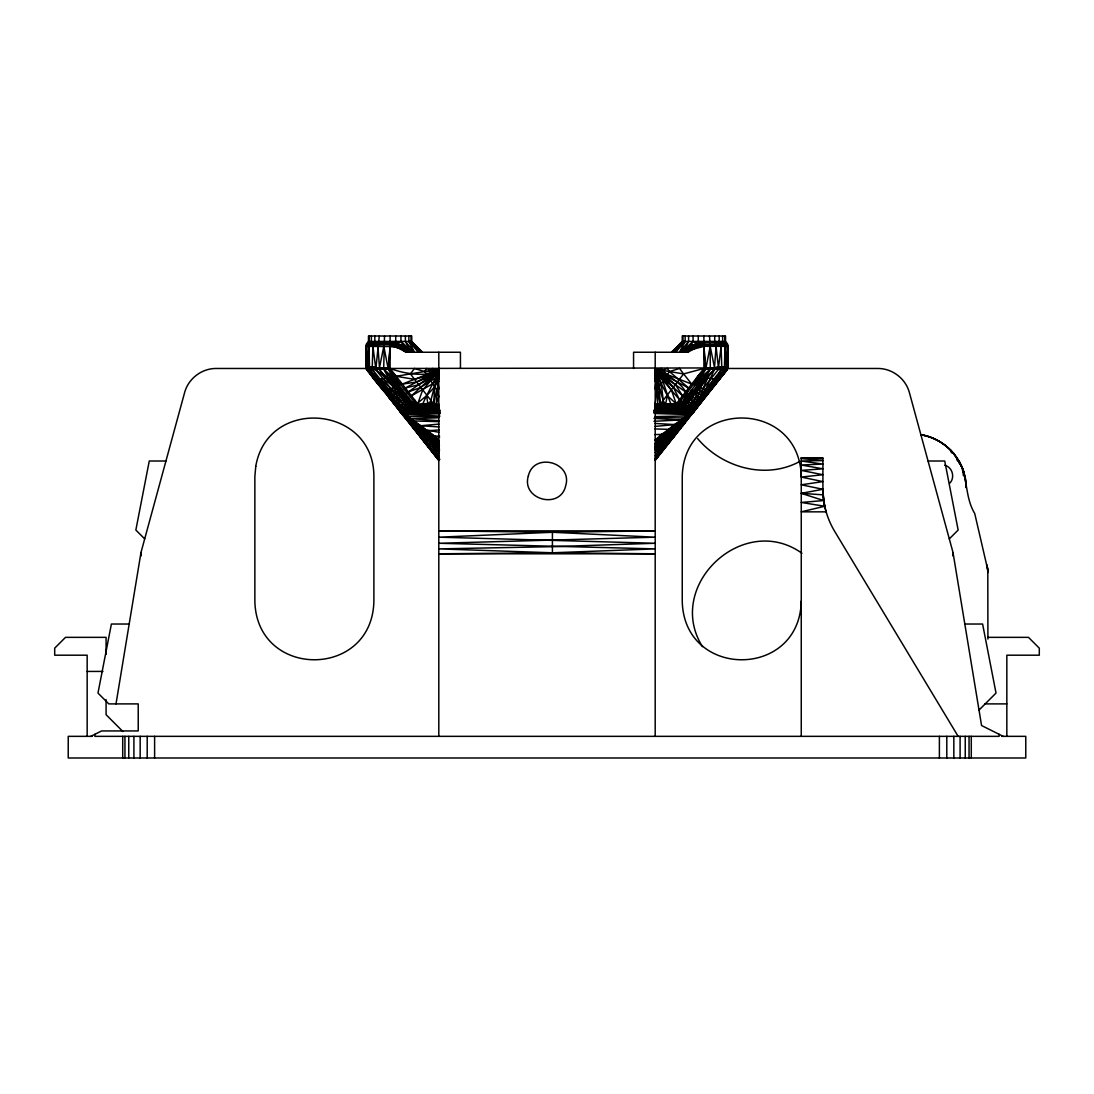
<?xml version="1.0" encoding="UTF-8"?>
<svg xmlns="http://www.w3.org/2000/svg" width="1094" height="1094" viewBox="0 0 1094 1094"><rect width="100%" height="100%" fill="white"/><g stroke="black" fill="none" stroke-linecap="round" stroke-linejoin="round"><path stroke-width="1.5" d="M673.166 409.976L676.133 409.963L676.283 403.918L671.429 390.216L657.863 369.594L655.197 368.473L655.962 370.128L657.193 369.485L655.197 368.473L656.974 369.444C663.757 380.069 665.918 392.431 670.95 403.932C678.704 404.917 687.47 404.889 694.198 409.101L694.17 411.029L691.394 414.585L676.078 427.248M709.486 336.008L710.184 346.374L705.862 368.541L678.089 404.096L677.774 409.826L671.087 409.976M682.984 336.008L682.984 341.424L671.607 352.241L682.246 341.424L725.527 341.424L728.235 346.374L727.948 368.145L727.086 368.924L710.375 368.965L682.957 403.795L680.099 404.671L670.95 403.932L655.197 406.175L684.119 405.177L705.808 377.649L715.339 368.952L715.339 367.94L388.78 368.473L366.941 369.95L365.765 366.586L365.765 346.374L368.473 341.424L411.754 341.424L422.393 352.241L411.016 341.424L411.016 336.008M437.094 370.497L438.352 369.225L438.803 371.181L422.571 390.216L417.703 403.905L417.771 408.732L417.881 409.976L438.803 409.976L416.322 409.976L415.911 404.083L388.138 368.541L383.707 368.008L384.514 336.008M668.502 434.263L686.485 419.303L692.434 412.014L691.545 410.551L686.676 409.703L655.197 409.976L666.068 409.853L666.273 405.163L663.306 401.101L655.484 372.411L667.367 395.659L676.283 403.918L703.893 368.473L703.893 336.008M438.803 453.778L438.038 446.584L439.186 446.872L438.817 446.024L437.231 447.186L439.255 451.111L439.05 453.49L437.518 446.981L439.337 447.952L437.969 448.567L439.309 452.82L437.504 446.981L439.255 451.111M417.84 409.771L413.86 409.484L412.233 402.373L392.295 376.951L388.138 368.541L379.481 367.625C376.268 371.44 398.845 385.69 402.264 389.655M435.562 443.125L437.436 446.721L426.687 435.275M719.182 336.008L719.182 341.424L721.096 346.374L718.225 369.594L691.039 403.7L688.112 406.585L655.197 407.132L678.075 404.698L692.693 408.267L695.36 407.83L725.596 369.909L727.948 368.145L726.553 366.695L705.862 368.541C699.64 380.931 692.516 393.211 690.41 407.132L692.201 407.693L694.28 406.777L724.406 369.17L724.966 346.374L722.628 341.424L722.628 336.008M371.372 336.008L371.372 341.424L369.034 346.374L369.485 366.832C376.062 385.061 397.737 394.196 412.985 404.917C421.286 403.344 430.749 402.948 438.803 405.19L417.703 405.095L402.674 407.392C388.999 396.247 375.037 383.611 366.599 367.803L365.888 367.488L366.599 346.374L369.211 341.424L369.211 336.008M366.599 346.374L368.268 369.321L384.828 368.705L372.247 367.037L372.904 346.374L374.818 341.424L374.818 336.008M693.063 336.008L693.063 341.424L683.504 350.039L685.391 352.241L698.847 346.278L728.235 346.374L727.059 369.95L715.339 368.952L728.125 367.338L727.401 346.374L724.789 341.424L724.789 336.008M727.401 346.374L726.279 367.406L722.696 368.91L714.546 369.334C702.95 379.946 702.881 396.848 694.198 409.101C689.794 420.711 675.408 426.222 667.258 435.234M676.133 409.963L679.661 409.512L680.55 400.937L682.588 395.837L675.49 384.787L661.282 372.206L660.53 370.046L683.6 373.916L703.893 368.473M438.803 373.888L438.803 372.534L438.803 375.762L434.236 375.01L416.486 382.066L402.291 384.103L394.428 376.582L388.78 368.473L390.107 346.374L395.727 346.032L410.934 352.241C399.283 340.193 381.368 344.2 366.49 343.666M655.703 374.312L655.579 376.336L657.863 369.594L661.282 368.473C668.119 377.403 680.071 381.491 685.623 391.925L656.468 371.399L657.48 376.322L657.767 404.028L655.197 405.149L678.089 404.096M436.807 369.485L438.421 369.977L438.803 368.473L433.47 370.046L438.803 381.423L437.791 381.532L434.742 386.811L433.634 403.959C423.022 407.775 411.194 404.944 400.746 409.033L400.089 409.949C408.869 424.745 426.51 433.511 438.858 445.668L438.844 444.068C428.096 431.392 411.59 424.198 401.785 411.057L403.125 409.293L410.606 407.009L415.911 404.083L414.462 399.748M394.428 376.582L431.706 370.346L432.718 368.473L436.137 369.594L438.421 376.336L434.742 375.939L418.51 384.787L405.327 388.014L437.409 370.907L435.248 369.745L438.803 377.649L437.026 369.444L437.655 370.278L438.133 369.266L438.516 372.411L426.633 395.659L428.684 409.785L438.803 409.525L409.717 409.976L402.961 403.7L375.775 369.594L379.29 336.008M365.765 366.586L381.669 368.158L379.454 369.334L408.007 406.12L402.674 407.392L399.625 409.539C407.884 425.101 427.822 432.157 438.379 446.01C426.387 433.484 409.006 424.281 399.857 409.73L402.674 407.392L402.961 403.7L406.271 400.595M433.634 441.306L437.067 446.981L439.405 445.272L438.844 444.068C427.686 432.513 411.563 424.622 402.756 411.385L415.966 407.036L438.803 406.312L428.465 405.108L431.009 403.932L430.694 401.101L438.421 371.618L438.229 374.545L437.655 372.521L438.297 374.312M434.373 442.414L437.162 446.913L421.71 430.612L424.8 433.142M714.71 336.008L714.71 341.424L716.064 346.374L714.519 367.625L710.184 346.374L710.293 368.008L705.862 368.541L703.893 346.374L689.617 350.148L687.852 352.241L633.563 352.241L633.563 368.473M369.034 346.374L367.447 366.695L365.957 367.789L438.803 459.918L439.651 459.589M437.094 375.201L437.285 372.958C421.505 375.775 405.3 374.162 390.107 368.473L390.107 336.008M801.259 601.098C799.673 679.319 683.846 679.319 682.246 601.098L682.246 476.669C683.846 398.462 799.673 398.462 801.259 476.669M438.544 375.297L436.232 403.987L428.465 405.108M655.484 372.411L655.579 371.618L679.538 399.748L673.453 387.508L658.752 369.745L655.648 369.225L655.197 371.181L655.197 369.827L656.523 369.375L661.282 383.762L663.306 401.101L662.991 403.973L655.197 404.083L657.221 389.874L655.456 375.297L656.209 372.37L655.197 381.437L656.209 381.532L662.294 370.346L667.367 368.473L669.405 371.536L688.673 388.014L681.986 405.177C684.584 413.929 669.446 408.363 666.068 409.853L689.671 409.238L692.68 409.908L693.61 411.317L689.083 416.937L663.935 438.708M438.981 452.013L439.227 453.545L439.214 450.14L437.231 447.186L438.803 449.251L438.803 452.164L437.231 447.186L439.46 449.005L437.586 447.788L438.721 450.263M696.851 386.127L709.719 391.365L726.689 369.936L727.469 367.365L721.329 369.758L692.817 405.395L690.41 407.132C687.401 408.937 684.01 411.207 679.306 409.949L688.017 410.086L690.67 411.618C681.371 425.593 661.747 430.94 655.197 447.528C665.467 433.853 682.56 426.099 691.312 411.494L688.591 409.894L655.197 409.73C667.408 410.072 681.152 406.736 692.83 410.893L691.914 413.915L689.083 416.937L676.092 427.59M654.937 434.591L661.514 434.4L665.931 436.916L672.277 430.626L668.42 433.826M428.629 409.361L438.803 408.978C378.305 405.751 411.959 417.046 439.036 440.868M116.005 703.893L141.003 552.415L184.667 392.39C188.414 378.606 201.706 368.459 215.983 368.473L367.844 368.473M437.997 448.554L438.038 446.584L439.337 447.952M654.048 409.976L685.801 410.004L690.259 411.672C682.054 426.578 663.798 433.539 655.197 448.417C664.154 433.087 682.15 425.73 691.627 411.412L690.328 410.113L686.936 409.553L655.197 409.32C667.504 408.91 681.371 405.983 693.104 410.729L692.16 413.723L689.083 416.937L677.692 425.607L679.771 423.419M665.931 436.916L685.924 419.617L690.697 414.462L691.627 411.412L688.017 410.086L655.224 410.004L687.647 410.182L689.849 411.754C682.218 426.058 665.111 431.925 655.197 444.438L657.453 446.311L655.197 449.757C663.415 433.306 682.465 426.14 691.941 411.303L690.615 409.976L687.182 409.375L677.774 409.826L686.936 409.553M655.197 405.149L660.366 404.001L666.273 404.561L662.991 403.973L665.631 403.946L667.367 395.659M656.345 370.278L656.523 369.375M694.198 409.101L692.201 407.693L698.587 386.825L703.784 377.307L705.808 377.649L710.375 368.965L714.546 369.334C705.493 387.864 700.051 411.084 681.521 422.735M657.221 389.874L669.405 371.536L679.538 368.473L683.6 373.916L660.366 404.001L657.221 389.874L655.197 388.985L656.974 369.444M680.345 405.833L693.5 409.224C695.702 410.797 691.23 413.491 690.998 411.563L683.586 409.949L685.747 407.72L685.323 405.97L666.26 406.339L655.197 407.994L676.256 407.501L689.917 409.033L692.83 410.893L691.394 414.585L718.717 379.905L725.596 369.909L726.279 367.406L724.515 366.832L718.102 368.856L705.862 368.541L710.375 368.965L701.705 376.951L680.099 404.671M400.937 336.008L400.937 341.424L396.343 343.789L395.59 346.566L365.765 346.374L366.599 367.803M438.803 456.184L439.583 459.234L438.803 460.027L420.629 437.135L422.079 431.761L406.106 417.648L400.636 411.481L400.746 409.033L405.956 406.571L405.012 401.758C388.548 395.317 378.032 380.521 366.203 368.582L366.189 366.613M678.567 425.839L689.466 416.499M372.849 376.062L366.572 369.334L366.545 367.803L378.661 368.035L370.196 369.854L368.268 369.321L375.283 379.905L438.803 459.918L434.332 453.641M677.706 425.525L655.197 459.918L728.125 367.338M425.826 433.99L437.395 446.749M428.574 408.732L438.803 408.24L410.988 408.24L403.946 409.812L402.756 411.385L405.792 414.817L434.742 436.26L436.998 439.309L434.879 441.046L408.814 420.438L401.635 413.614L417.388 427.576L420.725 425.73L438.926 424.116M369.485 366.832L371.098 367.693L371.399 369.266L375.775 369.594L400.623 390.544L405.587 393.895L407.105 392.814L411.412 395.837L437.655 371.878L434.236 371.618L426.633 368.473L424.595 371.536L436.779 389.874L433.634 403.959L410.4 373.916L414.462 368.473L424.595 371.536L437.094 372.398L437.381 371.509M417.703 405.095L413.245 407.501L410.606 407.009L401.813 409.908C407.173 425.115 428.684 432.445 437.846 446.42M691.189 412.411C678.745 422.489 661.87 430.694 655.197 446.543L664.783 436.492M691.736 389.655L685.323 405.97L680.55 400.937M688.413 393.895L684.119 405.177M402.674 407.392L399.72 406.777L401.183 405.395L372.671 369.758L378.018 379.413L399.72 406.777C401.088 413.108 408.39 409.484 412.643 409.976L410.606 407.009L411.043 403.795L412.233 402.373L415.911 404.083M692.611 413.313L693.938 410.1C681.877 405.573 667.805 407.255 655.197 408.732L680.263 406.845L688.864 407.132L688.112 406.585L688.988 401.758L693.377 390.544L705.11 397.04L721.329 369.758L715.339 368.952M436.903 371.837L437.231 371.003M434.181 442.66L437.19 446.885L433.374 441.634M658.752 369.745L655.197 379.55L660.53 370.046M655.197 373.888L655.197 372.534L655.197 377.662L655.962 373.341M695.36 407.83C693.952 412.055 682.683 404.958 678.061 405.86L655.197 407.994M423.05 403.918L423.802 409.771L417.881 409.976L422.298 409.771L422.134 405.095L426.633 395.659L434.742 386.811M408.814 420.438L406.53 416.828M394.401 346.853L400.746 348.466L402.072 345.677L403.522 345.731L414.462 352.241L408.855 341.424L408.855 336.008M412.753 423.2L411.576 425.621L438.803 460.437L366.941 369.95L384.035 391.461M656.236 446.872L655.197 448.937L656.455 447.022M655.019 428.957L668.229 429.327L671.73 431.569L686.184 419.494L692.133 412.137L690.902 409.826L680.81 409.949M727.51 343.666L698.355 344.268L683.189 352.241L683.955 350.709C695.634 339.974 712.126 342.463 726.648 342.545M695.059 385.416L705.22 368.473L703.893 346.374M688.591 336.008L688.591 341.424L684.776 348.781L679.538 352.241L685.145 341.424L685.145 336.008M654.021 412.67L689.849 411.754L694.17 409.881L693.473 408.336L694.28 406.777M690.519 412.493L681.206 423.036L679.196 422.27L674.902 424.581L655.06 426.4M693.24 384.705L697.794 376.295L705.22 368.473M690.41 407.132L695.018 398.667L691.353 396.001M665.863 435.973L655.197 449.634L656.455 447.214M689.904 414.694L655.197 458.372L673.507 428.889M680.29 424.417L655.197 455.87L668.106 434.25M705.808 377.649C698.314 386.469 700.01 399.064 692.201 407.693L698.615 401.307L700.625 402.797L697.521 405.874M690.328 410.113L691.176 409.662L692.543 411.043C689.425 414.804 681.343 429.6 675.039 425.32L661.514 434.4L655.197 444.438L656.359 440.403L659.422 437.518L685.487 417.402L690.095 412.506L653.98 412.917M690.998 414.366L693.61 411.317L692.256 408.759L678.048 406.421L666.246 407.023M699.599 346.853L698.177 343.543L684.776 348.781L696.851 343.448L698.287 341.424L703.893 342.545L693.035 345.567L681.206 352.241L690.478 345.731L693.063 341.424L696.851 343.448L703.893 343.666L693.377 346.333L683.189 352.241M698.3 404.712L673.453 437.45M694.581 409.101L682.588 425.949M653.966 421.299L685.651 419.713L692.133 412.137L690.027 410.236L677.774 409.826M727.086 368.924L723.804 369.854L709.65 391.337M686.389 417.785L673.343 437.039L655.197 459.918L659.668 453.641M677.473 426.455L659.6 442.865L655.197 449.443L671.128 431.446M680.331 424.609L655.197 460.437L727.059 369.95L713.288 386.086M655.197 449.634L661.911 440.704L659.75 442.619L657.084 446.078L665.74 436.93M405.409 336.008L405.409 341.424L409.224 348.781L413.723 352.241L403.522 345.731L400.937 341.424C422.722 360.596 399.953 346.087 390.107 346.374L388.138 368.541L381.642 368.883L388.138 368.541L383.816 346.374L379.481 367.625L377.936 346.374M674.136 434.933C676.147 433.238 709.5 391.146 693.528 412.137M659.6 442.865L655.197 439.993L659.422 437.518L662.691 439.925L655.197 449.155C662.376 432.472 681.972 426.209 690.998 411.563L689.726 410.332L685.801 410.004M690.697 414.462L686.553 415.952L663.853 435.809L656.701 445.737L658.574 443.48M401.813 409.908L401.266 411.85L402.948 414.544L405.792 414.817L403.877 411.563L399.625 409.539L388.589 397.218M693.473 408.336L698.615 401.307L695.018 398.667M694.075 410.906L700.57 402.756L713.726 379.016L707.763 377.991L685.323 405.97M438.762 442.126C428.698 430.257 412.192 424.226 403.59 411.535L406.421 409.785L417.799 409.361M417.771 408.732L405.696 410.455L404.411 410.852L404.014 412.493L440.075 413.026M949.578 483.343C955.404 477.859 952.505 467.083 944.724 465.251M686.69 419.111L689.288 416.732M657.193 446.051L663.169 438.926L655.197 452.519L675.053 427.809M674.082 434.838L676.078 432.335M655.197 459.918L727.51 369.198M422.079 431.761L430.831 438.926L438.803 452.519L430.448 442.318L412.028 424.691L402.51 414.188L403.098 413.45L411.467 422.175L404.643 416.595L425.771 434.824M430.694 401.101L428.369 403.932L423.624 405.095M691.394 414.585L696.276 408.705L694.17 411.029M688.591 341.424L679.538 352.241L688.003 347.413L689.617 350.148L698.587 345.239L728.043 344.966M657.316 446.229L659.75 442.619M655.73 445.026L664.345 436.191L670.759 431.282M675.654 352.241L685.145 341.424L672.974 352.241L682.984 341.424M690.054 414.599L681.206 423.036M657.084 446.078L662.759 439.378M683.094 423.651L691.545 414.243L693.104 410.729L691.709 409.265L655.197 409.73M670.294 440.54L673.371 437.135L671.921 431.761M721.151 376.062L726.689 369.936M685.159 419.932L688.071 416.746M949.305 538.891L958.153 530.043L944.737 461.012L928.054 461.012M979.021 710.074L996.019 693.063L982.603 624.031L964.812 624.031M657.193 441.073L663.333 435.385L676.42 426.154L685.487 417.402L688.864 417.129L693.446 410.51L690.451 408.5L666.123 409.457M409.717 409.976L405.341 410.318L403.877 411.563L409.717 409.976L439.952 409.976M393.43 402.756L402.619 414.599L397.915 408.527L399.625 409.539L400.513 408.787L400.39 411.303L402.619 414.599L425.73 434.318L421.71 430.612M401.183 405.395L402.961 403.7L385.252 390.955L367.31 369.936M426.633 395.659L413.163 406.913M439.556 437.422L433.251 435.945L429.668 438.462L421.682 430.927M668.502 434.031L672.277 430.626M668.393 433.689L672.195 430.257L669.569 432.376M655.197 439.993L661.514 434.4M691.176 409.662L692.693 408.267L682.15 407.734L655.197 409.32M672.263 431.186L666.068 436.588L691.299 414.243L692.721 411.877L690.615 409.976M692.16 413.723L693.856 411.125L693.008 409.662L689.63 411.166L653.952 410.934M685.336 419.768L676.106 427.398M678.239 426.277L690.382 414.544L691.312 411.494L687.647 410.182L691.066 407.665L666.219 408.021M365.888 367.488L367.447 366.695L369.225 367.625L365.957 367.789M656.715 372.958L655.579 373.874M693.008 409.662C688.81 405.464 673.22 410.359 666.164 408.841M676.106 427.713L688.864 417.129L691.586 414.106L690.902 413.45L685.651 419.713M655.771 372.972L656.345 372.521L655.771 374.545L657.48 373.861M684.625 351.694C690.04 347.167 696.55 343.092 703.893 343.666M434.879 441.046L433.183 442.113L429.573 438.366M684.283 351.188L688.399 348.097L698.355 344.268M677.692 425.607L680.236 423.693M402.51 414.188L393.375 402.797L402.647 396.001L412.233 402.373M366.203 368.582L367.775 367.844L383.707 368.008M403.932 388.767L408.377 391.925L437.532 371.399L433.47 370.046M683.504 350.039L680.318 352.241L693.035 345.567L698.273 343.967M698.587 345.239L693.61 346.839L685.391 352.241L688.974 349.068L698.464 344.747M662.649 434.756L683.955 419.631L689.384 414.64L690.67 411.618L689.07 410.715L655.429 410.756M668.858 429.901L675.6 425.703L681.193 420.11L653.966 418.373M368.268 369.321L371.112 367.953L373.314 367.789L373.505 369.211L378.661 368.186M417.717 406.927L413.628 408.978M723.804 369.854L721.753 367.037L709.131 368.268L710.375 368.965M372.247 367.037L366.572 369.334M437.723 447.719L439.186 446.872M387.344 394.647L388.835 397.081L400.623 390.544M687.852 352.241L698.847 346.278L703.893 344.966L698.724 345.759L689.288 349.601M725.596 369.909L727.647 368.924M727.373 368.158L720.522 369.102L720.686 367.68L718.389 367.297L709.172 368.678M417.744 407.912L413.86 409.484L404.807 410.182L403.03 411.44C405.724 418.811 414.503 422.052 420.561 426.236M411.412 395.837L432.718 383.762L436.779 379.673L438.803 379.536L438.297 377.375L430.694 380.698L420.547 387.508L408.377 391.925M90.802 736.344L101.619 730.942L138.227 730.942L138.227 703.893L108.798 703.893L97.981 693.063L111.397 624.031L129.188 624.031M410.606 407.009L402.879 409.074L401.553 409.73L400.978 411.7L405.819 417.552L417.634 427.631M799.591 461.572C765.362 480.034 721.931 467.48 697.63 438.598M405.012 401.758L410.373 405.587L400.978 409.252L400.39 411.303L405.819 417.552L417.922 427.617M690.478 345.731L692.858 345.157L694.088 347.892L698.724 345.759M422.024 431.515L425.32 429.723L439.214 432.335M417.717 406.243L411.467 409.183L403.946 409.812L402.086 411.18C410.264 425.046 427.453 432.13 437.121 445.34L435.385 443.316M369.649 369.293L375.857 367.899M438.803 368.473L436.137 369.594L437.285 370.415M397.149 386.127L384.281 391.365L380.685 386.196M724.789 367.475L718.074 369.034M402.291 384.103L438.803 369.827M438.462 449.347L439.569 450.058M410.373 405.587L401.224 409.471L400.636 411.481L404.014 412.493M410.51 409.99L405.847 409.471L402.469 411.303C406.38 420.52 419.043 422.311 425.32 429.723C417.046 424.13 406.065 419.932 401.197 410.756L402.578 408.8L407.159 407.515M690.027 410.236L689.07 410.715M678.075 405.286L655.197 406.175M370.196 369.854L376.322 379.714L398.64 407.83L400.554 408.349C403.604 409.019 407.187 408.267 410.988 408.24L405.108 408.855L401.484 410.92L403.549 414.763L409.935 420.875L412.356 420.246L416.363 423.187L413.053 424.007M407.72 408.541L402.387 410.236L401.854 412.11L402.797 413.45L438.612 413.341M718.143 367.803L712.358 368.828L710.293 368.008M423.679 407.912L428.492 406.941L438.803 407.337L428.533 407.912M412.889 352.241C405.942 347.933 398.79 342.49 390.107 343.666L401.648 346.566L412.889 352.241L397.149 343.448L395.713 341.424L390.107 342.545L367.352 342.545M375.775 369.594L384.869 368.309M375.939 369.143L381.669 368.158M824.52 505.387L826.107 511.842L801.259 511.842L824.698 506.262L823.686 500.546L801.259 493.339L822.907 489.278C822.866 503.965 827.05 518.556 834.544 531.151L958.153 736.344M374.9 379.974L388.192 377.649L409.881 405.177L411.043 403.795L383.625 368.965L388.192 377.649M407.31 407.857L402.578 408.8L400.924 410.592C410.906 423.747 426.496 433.019 438.844 444.068L436.315 445.928L437.053 446.995L433.21 441.88M407.146 410.045L409.06 409.771M423.651 406.941L438.803 406.312M438.735 451.179L439.118 452.013M407.925 408.814L402.387 410.236L402.565 412.329M404.411 410.852L438.516 410.797M439.214 429.942L427.768 430.79L438.967 440.376M728.235 366.586L726.553 366.695L724.966 346.374M408.65 409.512L404.301 409.99L403.03 411.44L412.356 420.246L403.495 413.573M666.273 405.163L676.283 404.534M437.094 372.398L437.791 372.37M552.415 532.272L438.803 537.181L655.197 543.267L552.415 546.672L438.803 548.887L552.415 552.785L655.197 553.796L438.803 553.796L552.415 552.785L655.197 548.887L438.803 543.267L655.197 537.181L552.415 532.272L438.803 530.85L655.197 530.85L552.415 532.272L552.415 552.785M434.742 436.26L439.556 436.068M438.967 417.771L410.893 418.701L438.967 420.684M655.197 408.732L676.229 408.418L689.411 409.429M439.979 413.682L405.86 414.517L439.979 416.103M437.231 447.186L439.063 449.142L438.516 448.321L439.118 452.807M727.948 368.145L709.144 368.446M439.979 411.221L404.165 411.973L439.979 412.753M655.087 416.609L686.553 415.952M666.068 409.853L691.709 409.265M384.842 368.541L366.777 368.596M368.459 369.307L367.174 369.334L368.404 369.909M655.197 410.537L686.827 410.168M404.26 411.33L440.007 410.988M654.021 410.633L688.112 410.387M665.631 403.946L670.95 403.932M438.721 410.072L405.696 410.455L402.879 409.074M408.595 410.059L438.708 410.004M365.957 344.966C381.068 345.827 398.421 341.191 410.934 352.241M390.107 343.666L401.416 347.058L408.882 351.885L401.006 347.919L395.59 346.566L406.147 352.241L460.437 352.241L460.437 368.473M726.156 368.473L878.017 368.473C892.294 368.459 905.586 378.606 909.333 392.39L952.997 552.415L981.564 725.527L1003.198 736.344M655.497 413.204L689.261 413.217M801.259 736.344L801.259 457.743L822.907 457.743L822.907 495.514M165.946 461.012L149.263 461.012L135.847 530.043L144.695 538.891M987.909 637.351L1028.483 637.351L1039.3 648.168L1039.3 655.197L1006.836 655.197L1006.836 736.344M87.164 671.429L102.932 671.429M984.696 703.893L1006.836 703.893M92.238 736.344L68.225 736.344L68.225 757.992L1025.775 757.992L1025.775 736.344L1001.721 736.344M423.638 406.243L428.479 406.257M681.357 409.976L685.227 410.045M726.963 369.198L724.406 369.17M408.13 416.541L438.503 416.841M438.803 404.028L436.232 403.987L438.803 396.493L436.779 389.874L438.803 388.958L437.791 381.532L431.706 370.346M654.021 411.139L689.849 411.754M655.224 413.532L688.591 414.585M655.429 417.457L684.037 417.99M413.983 420.971L438.872 421.628M801.259 457.743L822.907 458.454L801.259 458.564L822.907 460.588L801.259 460.998L822.907 464.075L801.259 464.991L822.907 468.834L801.259 470.393L822.907 474.728L801.259 477.066L822.907 481.606L801.259 484.792L822.907 489.278L823.686 500.546L801.259 502.447L824.698 506.262L823.016 493.585M411.467 409.183L403.659 409.662L402.469 411.303C415.679 423.118 401.389 417.429 399.857 409.73M366.49 367.516L367.734 367.557M412.028 409.771L404.561 410.1L403.59 411.535M655.06 423.446L674.902 424.581L675.039 425.32M420.725 425.73L438.926 426.933M801.259 493.339L823.098 494.83M409.252 351.352L401.416 347.058L390.107 344.966L401.006 347.919L408.595 352.241M409.935 420.875L400.541 412.178L402.797 413.45M697.794 376.295L699.572 376.582M953.859 453.668C945.476 443.685 933.538 436.875 920.683 434.715C938.83 437.532 954.98 450.14 962.009 467.097C967.383 482.481 966.084 499.22 974.74 513.565L987.8 569.933L987.909 639.046M717.828 379.741L719.1 379.974M694.088 347.892L695.469 348.152M396.343 343.789L390.107 342.545L397.149 343.448L403.522 345.731M712.358 368.828L714.546 369.334M396.096 344.692L401.881 346.101L409.908 350.408M396.219 344.227L402.072 345.677M921.517 434.851C946.734 438.913 966.193 462.434 966.262 487.76L965.209 477.517M395.823 345.69L401.17 347.577M655.197 369.827L691.709 384.103L683.6 373.916M402.948 414.544L399.324 409.183M437.285 372.958L438.038 373.341M688.673 388.014L656.591 370.907L658.246 374.75L660.366 404.001M704.399 396.643L705.165 397.081M438.749 441.114L418.25 427.563M438.79 442.632L422.858 431.433M801.943 553.236C743.441 511.445 664.304 585.659 702.457 646.65M437.655 374.08L433.73 374.08L414.462 379.344L396.206 376.295L388.78 368.473M433.251 435.945C421.915 428.547 407.679 422.339 400.582 410.359L404.055 407.378L405.847 409.471M408.91 398.134L383.05 378.538M436.998 439.309L414.175 424.185M400.746 348.466L406.147 352.241M402.647 396.001L391.009 388.602L380.274 379.016M959.602 462.16L957.223 460.396L956.853 457.648M414.599 424.322L425.908 434.933L429.313 432.773L414.941 423.966L404.274 414.886M415.734 425.566L413.573 423.884L432.294 440.937M408.459 420L412.547 423.337L408.336 419.74M413.546 424.185L405.546 417.416M417.388 427.576L433.58 441.949M427.699 436.096L431.528 439.747M656.345 371.878L682.588 395.837M400.76 384.705L383.625 368.965M433.128 442.058L429.573 438.147M423.802 432.116L421.163 429.245M390.216 377.307L398.941 385.416M687.729 400.595L691.039 403.7M388.89 397.04L400.554 408.349L395.385 401.307M402.072 412.452L397.97 408.472L400.91 412.739M122.925 731.544L106.091 714.71L106.091 699.722M438.038 448.54L439.214 450.14M427.754 435.932L432.321 440.868M403.59 414.558L404.753 416.568L402.455 414.243L438.803 458.372L425.798 443.029M414.366 423.528L416.746 425.935M397.724 408.705L404.821 416.828M411.016 341.424L421.026 352.241L408.855 341.424L418.346 352.241M436.807 446.051L430.831 438.926L430.12 445.094L438.803 455.87L430.448 442.318L418.947 427.809M405.409 341.424L414.462 352.241M402.291 414.462L430.12 445.094L413.71 424.417M438.885 448.157L438.051 446.584M404.096 414.694L429.874 447.172M417.922 432.335L419.918 434.838M390.107 368.473L418.687 405.095L418.824 409.771M958.946 462.639C961.858 466.263 964.634 470.912 963.568 475.699L962.009 467.097L953.476 453.203M401.006 412.602L402.086 414.038M394.182 402.209L399.625 409.539L398.64 407.83M400.322 410.387L404.753 416.568M421.887 437.477L423.843 440.253M416.773 431.665L420.629 437.135M405.86 417.593L410.592 424.335M438.885 450.222L438.256 448.444L438.749 449.251M391.857 400.336L393.375 402.797M439.309 452L438.585 449.306M681.247 423.2L682.424 425.621M958.891 460.875L962.898 469.367L965.387 478.42M950.618 450.085L951.465 452.834M404.438 412.725L404.684 413.587M437.655 370.278L437.915 369.293M438.421 373.874L438.038 372.069L438.038 375.215M372.904 346.374L375.611 367.297M987.02 564.914L987.909 572.463L987.513 567.403M663.552 442.318L664.277 448.472M716.064 346.374L718.389 367.297M721.096 346.374L721.753 367.037M999.096 734.293L999.096 736.344L94.904 736.344L94.904 734.293M971.281 736.344L971.281 757.992M969.052 736.344L969.052 757.992M965.25 736.344L965.25 757.992M960.094 736.344L960.094 757.992M953.831 736.344L953.831 757.992M952.737 552.415L952.737 555.82M946.802 736.344L946.802 757.992M939.39 736.344L939.39 757.992M725.527 341.424L725.527 336.008L682.246 336.008L682.246 341.424M698.287 336.008L698.287 341.424M655.197 352.241L655.197 736.344M438.803 352.241L438.803 736.344M411.754 341.424L411.754 336.008L368.473 336.008L368.473 341.424M395.713 336.008L395.713 341.424M154.61 736.344L154.61 757.992M147.198 736.344L147.198 757.992M141.263 552.415L141.263 555.82M140.169 736.344L140.169 757.992M133.906 736.344L133.906 757.992M128.75 736.344L128.75 757.992M124.948 736.344L124.948 757.992M122.719 736.344L122.719 757.992M106.091 654.39L106.091 637.351L65.517 637.351L54.7 648.168L54.7 655.197L87.164 655.197L87.164 736.344M255.764 466.331L254.861 476.669L254.861 601.098C256.461 679.319 372.288 679.319 373.888 601.098L373.888 476.669C374.23 405.245 267.825 395.946 255.764 466.331M528.347 475.917C521.017 499.63 560.142 510.119 565.653 485.914C572.982 462.188 533.858 451.713 528.347 475.917M691.586 414.106L688.55 417.32L691.545 414.243"/></g></svg>
